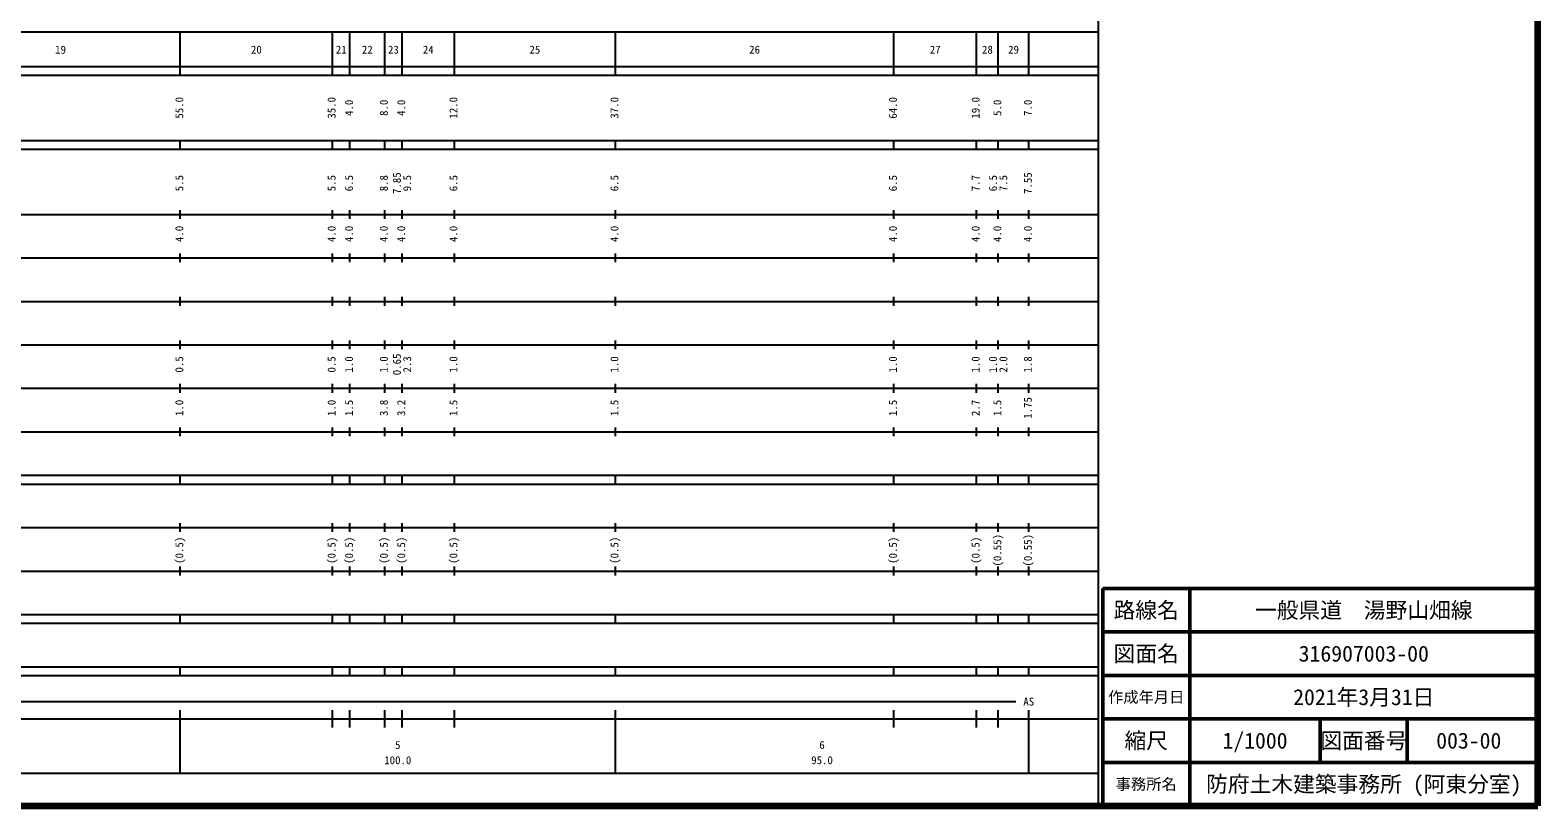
# Model space of a CAD drawing. Units: millimetres on the paper, enlarged 1000 times. Extents: x 40000 to 680000, y 20000 to 380000.
# Drawn here: x 333515 to 680000, y 20000 to 198357 of the extents above; entities that cross this region are included whole.
import ezdxf
from ezdxf.enums import TextEntityAlignment as Align

# ---------------------------------------------------------------- set-up
doc = ezdxf.new("R2010")
doc.units = ezdxf.units.MM
doc.header["$LTSCALE"] = 1000
for name, color, linetype, lineweight in [('M-TTL', 2, 'Continuous', 140), ('M-TTL-BAND', 7, 'Continuous', 25), ('M-TTL-FRAM', 2, 'Continuous', 50), ('M-TTL-LINE', 7, 'Continuous', 50)]:
    doc.layers.add(name, color=color, linetype=linetype, lineweight=lineweight)
doc.layers.add('M-TTL-TXT', color=7, linetype='Continuous')
doc.styles.add('ＭＳ ゴシック', font='')
doc.styles.get('ＭＳ ゴシック').set_extended_font_data('MS Gothic')

msp = doc.modelspace()

# ---------------------------------------------------------------- linework, layer by layer
at = {"layer": 'M-TTL'}
for p, q in [((680000, 20000), (680000, 380000)), ((40000, 20000), (680000, 20000))]:
    msp.add_line(p, q, dxfattribs=at)
at = {"layer": 'M-TTL-BAND'}
for p, q in [((579000, 20000), (579000, 370000)), ((68000, 198000), (579000, 198000)), ((368000, 188000), (368000, 198000)), ((403000, 188000), (403000, 198000)), ((407000, 188000), (407000, 198000)), ((415000, 188000), (415000, 198000)), ((419000, 188000), (419000, 198000)), ((431000, 188000), (431000, 198000)), ((468000, 188000), (468000, 198000)), ((532000, 188000), (532000, 198000)), ((551000, 188000), (551000, 198000)), ((556000, 188000), (556000, 198000)), ((563000, 188000), (563000, 198000)), ((40000, 190000), (579000, 190000)), ((40000, 188000), (579000, 188000)), ((40000, 173000), (579000, 173000)), ((40000, 171000), (579000, 171000)), ((368000, 171000), (368000, 173000)), ((403000, 171000), (403000, 173000)), ((407000, 171000), (407000, 173000)), ((415000, 171000), (415000, 173000)), ((419000, 171000), (419000, 173000)), ((431000, 171000), (431000, 173000)), ((468000, 171000), (468000, 173000)), ((532000, 171000), (532000, 173000)), ((551000, 171000), (551000, 173000)), ((556000, 171000), (556000, 173000)), ((563000, 171000), (563000, 173000)), ((40000, 156000), (579000, 156000)), ((368000, 155000), (368000, 157000)), ((403000, 155000), (403000, 157000)), ((407000, 155000), (407000, 157000)), ((415000, 155000), (415000, 157000)), ((419000, 155000), (419000, 157000)), ((431000, 155000), (431000, 157000)), ((468000, 155000), (468000, 157000)), ((532000, 155000), (532000, 157000)), ((551000, 155000), (551000, 157000)), ((556000, 155000), (556000, 157000)), ((563000, 155000), (563000, 157000)), ((46000, 146000), (579000, 146000)), ((368000, 145000), (368000, 147000)), ((403000, 145000), (403000, 147000)), ((407000, 145000), (407000, 147000)), ((415000, 145000), (415000, 147000)), ((419000, 145000), (419000, 147000)), ((431000, 145000), (431000, 147000)), ((468000, 145000), (468000, 147000)), ((532000, 145000), (532000, 147000)), ((551000, 145000), (551000, 147000)), ((556000, 145000), (556000, 147000)), ((563000, 145000), (563000, 147000)), ((52000, 136000), (579000, 136000)), ((368000, 135000), (368000, 137000)), ((403000, 135000), (403000, 137000)), ((407000, 135000), (407000, 137000)), ((415000, 135000), (415000, 137000)), ((419000, 135000), (419000, 137000)), ((431000, 135000), (431000, 137000)), ((468000, 135000), (468000, 137000)), ((532000, 135000), (532000, 137000)), ((551000, 135000), (551000, 137000)), ((556000, 135000), (556000, 137000)), ((563000, 135000), (563000, 137000)), ((46000, 126000), (579000, 126000)), ((368000, 125000), (368000, 127000)), ((403000, 125000), (403000, 127000)), ((407000, 125000), (407000, 127000)), ((415000, 125000), (415000, 127000)), ((419000, 125000), (419000, 127000)), ((431000, 125000), (431000, 127000)), ((468000, 125000), (468000, 127000)), ((532000, 125000), (532000, 127000)), ((551000, 125000), (551000, 127000)), ((556000, 125000), (556000, 127000)), ((563000, 125000), (563000, 127000)), ((52000, 116000), (579000, 116000)), ((368000, 115000), (368000, 117000)), ((403000, 115000), (403000, 117000)), ((407000, 115000), (407000, 117000)), ((415000, 115000), (415000, 117000)), ((419000, 115000), (419000, 117000)), ((431000, 115000), (431000, 117000)), ((468000, 115000), (468000, 117000)), ((532000, 115000), (532000, 117000)), ((551000, 115000), (551000, 117000)), ((556000, 115000), (556000, 117000)), ((563000, 115000), (563000, 117000)), ((46000, 106000), (579000, 106000)), ((368000, 105000), (368000, 107000)), ((403000, 105000), (403000, 107000)), ((407000, 105000), (407000, 107000)), ((415000, 105000), (415000, 107000)), ((419000, 105000), (419000, 107000)), ((431000, 105000), (431000, 107000)), ((468000, 105000), (468000, 107000)), ((532000, 105000), (532000, 107000)), ((551000, 105000), (551000, 107000)), ((556000, 105000), (556000, 107000)), ((563000, 105000), (563000, 107000)), ((40000, 96000), (579000, 96000)), ((40000, 94000), (579000, 94000)), ((368000, 94000), (368000, 96000)), ((403000, 94000), (403000, 96000)), ((407000, 94000), (407000, 96000)), ((415000, 94000), (415000, 96000)), ((419000, 94000), (419000, 96000)), ((431000, 94000), (431000, 96000)), ((468000, 94000), (468000, 96000)), ((532000, 94000), (532000, 96000)), ((551000, 94000), (551000, 96000)), ((556000, 94000), (556000, 96000)), ((563000, 94000), (563000, 96000)), ((49000, 84000), (579000, 84000)), ((368000, 83000), (368000, 85000)), ((403000, 83000), (403000, 85000)), ((407000, 83000), (407000, 85000)), ((415000, 83000), (415000, 85000)), ((419000, 83000), (419000, 85000)), ((431000, 83000), (431000, 85000)), ((468000, 83000), (468000, 85000)), ((532000, 83000), (532000, 85000)), ((551000, 83000), (551000, 85000)), ((556000, 83000), (556000, 85000)), ((563000, 83000), (563000, 85000)), ((40000, 74000), (579000, 74000)), ((368000, 73000), (368000, 75000)), ((403000, 73000), (403000, 75000)), ((407000, 73000), (407000, 75000)), ((415000, 73000), (415000, 75000)), ((419000, 73000), (419000, 75000)), ((431000, 73000), (431000, 75000)), ((468000, 73000), (468000, 75000)), ((532000, 73000), (532000, 75000)), ((551000, 73000), (551000, 75000)), ((556000, 73000), (556000, 75000)), ((563000, 73000), (563000, 75000)), ((40000, 64000), (579000, 64000)), ((368000, 62000), (368000, 64000)), ((403000, 62000), (403000, 64000)), ((407000, 62000), (407000, 64000)), ((415000, 62000), (415000, 64000)), ((419000, 62000), (419000, 64000)), ((431000, 62000), (431000, 64000)), ((468000, 62000), (468000, 64000)), ((532000, 62000), (532000, 64000)), ((551000, 62000), (551000, 64000)), ((556000, 62000), (556000, 64000)), ((563000, 62000), (563000, 64000)), ((40000, 62000), (579000, 62000)), ((40000, 52000), (579000, 52000)), ((368000, 50000), (368000, 52000)), ((403000, 50000), (403000, 52000)), ((407000, 50000), (407000, 52000)), ((415000, 50000), (415000, 52000)), ((419000, 50000), (419000, 52000)), ((431000, 50000), (431000, 52000)), ((468000, 50000), (468000, 52000)), ((532000, 50000), (532000, 52000)), ((551000, 50000), (551000, 52000)), ((556000, 50000), (556000, 52000)), ((563000, 50000), (563000, 52000)), ((40000, 50000), (579000, 50000)), ((213500, 44000), (560000, 44000)), ((368000, 27500), (368000, 42000)), ((403000, 38000), (403000, 42000)), ((407000, 38000), (407000, 42000)), ((415000, 38000), (415000, 42000)), ((419000, 38000), (419000, 42000)), ((431000, 38000), (431000, 42000)), ((468000, 27500), (468000, 42000)), ((532000, 38000), (532000, 42000)), ((551000, 38000), (551000, 42000)), ((556000, 38000), (556000, 42000)), ((563000, 27500), (563000, 42000)), ((40000, 40000), (579000, 40000)), ((68000, 27500), (579000, 27500))]:
    msp.add_line(p, q, dxfattribs=at)
at = {"layer": 'M-TTL-FRAM'}
for p, q in [((680000, 70000), (580000, 70000)), ((580000, 70000), (580000, 20000))]:
    msp.add_line(p, q, dxfattribs=at)
at = {"layer": 'M-TTL-LINE'}
for p, q in [((600000, 70000), (600000, 20000)), ((680000, 60000), (580000, 60000)), ((680000, 50000), (580000, 50000)), ((680000, 40000), (580000, 40000)), ((630000, 40000), (630000, 30000)), ((650000, 40000), (650000, 30000)), ((680000, 30000), (580000, 30000))]:
    msp.add_line(p, q, dxfattribs=at)

# ---------------------------------------------------------------- texts
at = {"layer": 'M-TTL-BAND', "style": 'ＭＳ ゴシック'}
for s, p in [('19', (340500, 192405)), ('20', (385500, 192405)), ('21', (405000, 192405)), ('22', (411000, 192405)), ('23', (417000, 192405)), ('24', (425000, 192405)), ('25', (449500, 192405)), ('26', (500000, 192405)), ('27', (541500, 192405)), ('28', (553500, 192405)), ('29', (559500, 192405)), ('AS', (563000, 42500)), ('5', (418000, 32523)), ('6', (515500, 32523)), ('100.0', (418000, 29033)), ('95.0', (515500, 29033))]:
    msp.add_text(s, height=1833, dxfattribs=at).set_placement(p, align=Align.BOTTOM_CENTER)
for s, p in [('55.0', (369251, 180500)), ('35.0', (404251, 180500)), ('4.0', (408251, 180500)), ('8.0', (416251, 180500)), ('4.0', (420251, 180500)), ('12.0', (432251, 180500)), ('37.0', (469251, 180500)), ('64.0', (533251, 180500)), ('19.0', (552251, 180500)), ('5.0', (557251, 180500)), ('7.0', (564251, 180500)), ('5.5', (369251, 163174)), ('5.5', (404251, 163174)), ('6.5', (408251, 163174)), ('8.8', (416251, 163174)), ('7.85', (419251, 163174)), ('9.5', (421621, 163174)), ('6.5', (432251, 163174)), ('6.5', (469251, 163174)), ('6.5', (533251, 163174)), ('7.7', (552251, 163174)), ('6.5', (556251, 163174)), ('7.5', (558621, 163174)), ('7.55', (564251, 163174)), ('4.0', (369251, 151500)), ('4.0', (404251, 151500)), ('4.0', (408251, 151500)), ('4.0', (416251, 151500)), ('4.0', (420251, 151500)), ('4.0', (432251, 151500)), ('4.0', (469251, 151500)), ('4.0', (533251, 151500)), ('4.0', (552251, 151500)), ('4.0', (557251, 151500)), ('4.0', (564251, 151500)), ('0.5', (369251, 121500)), ('0.5', (404251, 121500)), ('1.0', (408251, 121500)), ('1.0', (416251, 121500)), ('0.65', (419251, 121500)), ('2.3', (421621, 121500)), ('1.0', (432251, 121500)), ('1.0', (469251, 121500)), ('1.0', (533251, 121500)), ('1.0', (552251, 121500)), ('1.0', (556251, 121500)), ('2.0', (558621, 121500)), ('1.8', (564251, 121500)), ('1.0', (369251, 111500)), ('1.0', (404251, 111500)), ('1.5', (408251, 111500)), ('3.8', (416251, 111500)), ('3.2', (420251, 111500)), ('1.5', (432251, 111500)), ('1.5', (469251, 111500)), ('1.5', (533251, 111500)), ('2.7', (552251, 111500)), ('1.5', (557251, 111500)), ('1.75', (564251, 111500)), ('(0.5)', (369251, 78764)), ('(0.5)', (404251, 78764)), ('(0.5)', (408251, 78764)), ('(0.5)', (416251, 78764)), ('(0.5)', (420251, 78764)), ('(0.5)', (432251, 78764)), ('(0.5)', (469251, 78764)), ('(0.5)', (533251, 78764)), ('(0.5)', (552251, 78764)), ('(0.55)', (557251, 78764)), ('(0.55)', (564251, 78764))]:
    msp.add_text(s, height=1833, rotation=90, dxfattribs=at).set_placement(p, align=Align.BOTTOM_CENTER)
at = {"layer": 'M-TTL-TXT', "style": 'ＭＳ ゴシック'}
for s, height, p in [('路線名', 3666, (590000, 65000)), ('路線名', 3666, (590000, 65000)), ('一般県道\u3000湯野山畑線', 3666, (640000, 65000)), ('図面名', 3666, (590000, 55000)), ('図面名', 3666, (590000, 55000)), ('316907003-00', 3666, (640000, 55000)), ('作成年月日', 2566, (590000, 45000)), ('作成年月日', 2566, (590000, 45000)), ('2021年3月31日', 3666, (640000, 45000)), ('縮尺', 3666, (590000, 35000)), ('縮尺', 3666, (590000, 35000)), ('1/1000', 3666, (615000, 35000)), ('図面番号', 3666, (640000, 35000)), ('図面番号', 3666, (640000, 35000)), ('003-00', 3666, (664125, 35000)), ('事務所名', 2566, (590000, 25000)), ('事務所名', 2566, (590000, 25000)), ('防府土木建築事務所 (阿東分室)', 3666, (640000, 25000))]:
    msp.add_text(s, height=height, dxfattribs=at).set_placement(p, align=Align.MIDDLE_CENTER)

doc.saveas('drawing.dxf')
